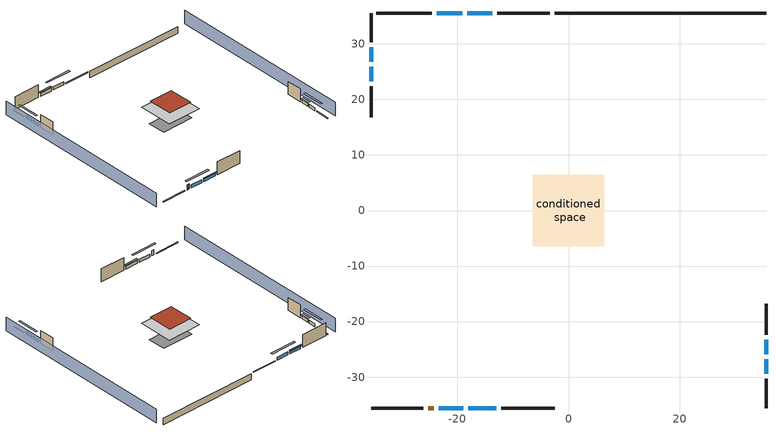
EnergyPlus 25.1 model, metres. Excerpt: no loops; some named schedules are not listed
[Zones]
conditioned space
 floor foundation (Slab1 construction): -6.11,-3.39 -6.11,3.39 6.11,3.39 6.11,-3.39 z-2.13
 floor adiabatic (AdiabaticFloorConstruction): -6.44,-6.44 -6.44,6.44 6.44,6.44 6.44,-6.44 z2.74
 wall outside (RimJoist1 construction): -3.38,35.56 -12.8,35.56 z0.3:0.61
 wall outside (RimJoist2 construction): 35.56,-35.56 35.56,-30.31 z0.3:0.61
 wall outside (RimJoist3 construction): -35.56,-35.56 -26.14,-35.56 z0.3:0.61
 wall outside (RimJoist4 construction): -35.56,35.56 -35.56,30.31 z0.3:0.61
 wall outside (Wall1 construction): -24.61,35.56 -34.63,35.56 z0.3:5.18
 wall outside (Wall2 construction): 35.56,-22.38 35.56,-16.81 z0.3:5.18
 wall outside (Wall3 construction): -12.12,-35.56 -2.48,-35.56 z0.3:5.18
 wall outside (Wall4 construction): -35.56,22.38 -35.56,16.81 z0.3:5.18
 wall outside (AdiabaticWallConstruction 1): -25.21,-35.56 -24.29,-35.56 z0.3:2.34
 wall outside (AdiabaticWallConstruction): -13.73,35.56 -18.24,35.56 / -19.17,35.56 -23.68,35.56 z0.3:1.49; 35.56,-29.38 35.56,-26.81 / 35.56,-25.88 35.56,-23.3 / -23.37,-35.56 -18.95,-35.56 / -35.56,29.38 -35.56,26.81 / -35.56,25.88 -35.56,23.3 z0.3:1.46; -18.02,-35.56 -13.05,-35.56 z0.3:1.43
 wall foundation (FoundationWall1 construction): 35.56,35.56 -2.45,35.56 z-2.13:0.3
 window (WindowConstruction): -13.73,35.56 -18.24,35.56 z0.3:1.49
 window (WindowConstruction 1): -19.17,35.56 -23.68,35.56 z0.3:1.49
 window (WindowConstruction 2): 35.56,-29.38 35.56,-26.81 z0.3:1.46
 window (WindowConstruction 3): 35.56,-25.88 35.56,-23.31 z0.3:1.46
 window (WindowConstruction 4): -23.37,-35.56 -18.95,-35.56 z0.3:1.46
 window (WindowConstruction 5): -18.02,-35.56 -13.05,-35.56 z0.3:1.43
 window (WindowConstruction 6): -35.56,29.38 -35.56,26.81 z0.3:1.46
 window (WindowConstruction 7): -35.56,25.88 -35.56,23.31 z0.3:1.46
 door (Door): -25.21,-35.56 -24.29,-35.56 z0.3:2.34
 ceiling adiabatic (AdiabaticFloorConstruction): 6.44,-6.44 6.44,6.44 -6.44,6.44 -6.44,-6.44 z2.74
 roof outside (Roof1 construction): -4.55,4.55 -4.55,-4.55 4.55,-4.55 4.55,4.55 z5.18
shading: 38.6,-35.56 38.6,35.56 / -38.6,35.56 -38.6,-35.56 z0:5.18; -20.98,35.56 -10.99,35.56 -10.99,36.17 -20.98,36.17 z4.24; -23.98,35.56 -18.86,35.56 -18.86,36.17 -23.98,36.17 z1.8; 35.56,-24.07 35.56,-32.13 36.17,-32.13 36.17,-24.07 z4.21; 35.56,-23 35.56,-26.19 36.17,-26.19 36.17,-23 z1.77; -16.2,-35.56 -26.11,-35.56 -26.11,-36.17 -16.2,-36.17 z4.21; -12.74,-35.56 -18.32,-35.56 -18.32,-36.17 -12.74,-36.17 z1.74; -35.56,24.07 -35.56,32.13 -36.17,32.13 -36.17,24.07 z4.21; -35.56,23 -35.56,26.19 -36.17,26.19 -36.17,23 z1.77
[Building]
Building 1: Terrain=Suburbs
[Site:GroundTemperature:Shallow]
3.20903, 0.925273, 0.742381, 1.82614, 6.17684, 10.5073, 14.2615, 16.6398, 16.8418, 14.9075, 11.249, 7.0514
[Site:Location]
Montreal-McTavish_QC: Elevation=73; Keep site location information=Yes; Latitude=45.5; Longitude=-73.58; Time zone=-5
[Site:WaterMainsTemperature]
Calculation method=Schedule; Temperature schedule=mains temperature schedule
[Construction]
AdiabaticFloorConstruction: floor stud and cavity, floor rigid ins, osb sheathing 0.75 in., floor covering 1
AdiabaticWallConstruction: wood siding, wall rigid ins 1, wall stud and cavity 1, gypsum board 1
AdiabaticWallConstruction 1: wood siding 1, wall rigid ins 1, wall stud and cavity 1, gypsum board 1
Door: door material
FoundationWall1 construction: concrete 8.0 in., gypsum board 2
PartitionWallConstruction: gypsum board 1, wall stud and cavity 2, gypsum board 1
RimJoist1 construction; RimJoist2 construction; RimJoist3 construction; RimJoist4 construction: rim joist stud and cavity
Roof1 construction: asphalt or fiberglass shingles, roof stud and cavity, gypsum board
Slab1 construction: concrete 4.0 in., floor covering
Wall1 construction; Wall2 construction; Wall3 construction; Wall4 construction: wall rigid ins, osb sheathing 0.5 in., wall stud and cavity, gypsum board 1
WindowConstruction; WindowConstruction 1; WindowConstruction 2; WindowConstruction 3; WindowConstruction 4; WindowConstruction 5; WindowConstruction 6; WindowConstruction 7: WindowMaterial
furniture construction conditioned space 1: furniture material conditioned space 1
[Material] Roughness=Rough; Thermal absorptance=0.9
Name | Conductivity | Density | Solar absorptance | Specific heat | Thickness | Visible absorptance
asphalt or fiberglass shingles | 0.162714 | 1121.4 | 0.85 | 1465.45 | 0.00635 | 0.85
concrete 4.0 in. | 1.803125 | 2242.8 | 0.7 | 837.4 | 0.1016 | 0.7
concrete 8.0 in. | 1.803125 | 2242.8 | 0.7 | 837.4 | 0.2032 | 0.7
door material | 0.0612267 | 512.64 | 0.7 | 1214.23 | 0.04445 | 0.7
floor covering | 0.0450781 | 54.468 | 0.9 | 1339.84 | 0.0127 | 0.9
floor covering 1 | 0.0433444 | 54.468 | 0.6 | 1339.84 | 0.0127 | 0.6
floor rigid ins; wall rigid ins 1 | 0.029427 | 32.04 | 0.7 | 1214.23 | 0.512978 | 0.7
floor stud and cavity | 1.75129 | 37.0049 | 0.7 | 1207.88 | 0.1397 | 0.7
furniture material conditioned space 1 | 0.115458 | 640.8 | 0.6 | 1214.23 | 0.1524 | 0.6
gypsum board | 0.160291 | 801 | 0.6 | 837.4 | 0.00254 | 0.6
gypsum board 1 | 0.160291 | 801 | 0.6 | 837.4 | 0.0127 | 0.6
gypsum board 2 | 0.160291 | 801 | 0.7 | 837.4 | 0.0127 | 0.7
osb sheathing 0.5 in. | 0.115458 | 512.64 | 0.7 | 1214.23 | 0.0127 | 0.7
osb sheathing 0.75 in. | 0.115458 | 512.64 | 0.7 | 1214.23 | 0.01905 | 0.7
rim joist stud and cavity | 0.177757 | 50.32683 | 0.7 | 1063.81 | 0.0508 | 0.7
roof stud and cavity | 0.491901 | 50.32683 | 0.7 | 1063.81 | 0.0889 | 0.7
wall rigid ins | 0.029427 | 32.04 | 0.7 | 1214.23 | 0.051816 | 0.7
wall stud and cavity | 0.404093 | 139.0536 | 0.7 | 1170.24 | 0.1397 | 0.7
wall stud and cavity 1 | 0.380278 | 52.3479 | 0.7 | 1209.89 | 0.0889 | 0.7
wall stud and cavity 2 | 0.391764 | 83.0341 | 0.7 | 1211.67 | 0.0889 | 0.7
wood siding; wood siding 1 | 0.102417 | 544.68 | 0.7 | 1172.36 | 0.0254 | 0.7
[WindowMaterial:SimpleGlazingSystem]
WindowMaterial: Solar heat gain coefficient=0.3; U factor=2.10086
[ElectricEquipment] Design level calculation method=EquipmentLevel; Zone or zonelist or space or spacelist=conditioned space 1
Name | Design level | End use subcategory | Fraction latent | Fraction lost | Fraction radiant | Schedule
ceiling fan | 89.0551 | ceiling fan | 0 | 0 | 0.558 | ceiling_fan
clothes dryer | 6418.38 | clothes dryer | 0.015 | 0.85 | 0.081 | clothes_dryer
clothes washer | 266.314 | clothes washer | 0.03 | 0.7 | 0.162 | clothes_washer
cooking range | 1250.67 | cooking range | 0.08 | 0.2 | 0.432 | cooking_range
dishwasher | 248.691 | dishwasher | 0.3 | 0.4 | 0.18 | dishwasher
freezer | 47.9573 | freezer | 0 | 0 | 0.6 | freezer schedule
fridge | 54.7945 | fridge | 0 | 0 | 0.6 | fridge schedule
mech vent bath fan 0 | 30 | mech vent | 0 | 1 | 0 | mech vent bath fan 0 schedule
mech vent house fan | 0 | mech vent | 0 | 1 | 0 | mech vent house fan schedule
mech vent house fan cfis | 0 | mech vent | 0 | 0 | 0 | mech vent house fan cfis schedule
mech vent range fan 0 | 30 | mech vent | 0 | 1 | 0 | mech vent range fan 0 schedule
misc plug loads | 539.414 | misc plug loads | 0.045 | 0.1 | 0.513 | plug_loads_other
misc tv | 721.307 | misc tv | 0 | 0 | 0.6 | plug_loads_tv
whole house fan | 0 | whole house fan | 0 | 1 | 0 | Always On Discrete
[Exterior:Lights]
exterior lighting: Design level=48.4461; End use subcategory=exterior lighting; Schedule=exterior lighting schedule
[Foundation:Kiva]
Foundation Kiva 1: Initial indoor air temperature=20; Wall depth below slab=0.2032; Wall height above grade=0.3048
[Foundation:Kiva:Settings]
Foundation:Kiva:Settings 1: Deep ground boundary condition=ZeroFlux; Deep ground depth=40; Far field width=40; Ground solar absorptivity=0.9; Ground surface roughness=0.03; Ground thermal absorptivity=0.9; Maximum cell growth coefficient=3; Minimum cell dimension=0.2; Simulation timestep=Timestep; Soil conductivity=1.731; Soil density=1842.3; Soil specific heat=418.7
[InternalMass] Zone or zonelist=conditioned space; Space or spacelist=conditioned space 1
Name | Construction | Surface area
furniture mass conditioned space 1 | furniture construction conditioned space 1 | 99.5177
partition wall mass | PartitionWallConstruction | 248.794
[Lights]
interior lighting: Design level calculation method=LightingLevel; End use subcategory=interior lighting; Fraction radiant=0.6; Fraction replaceable=1; Fraction visible=0.2; Lighting level=1334.35; Return air fraction=0; Schedule=lighting_interior; Zone or zonelist or space or spacelist=conditioned space 1
[OtherEquipment] Design level calculation method=EquipmentLevel; Zone or zonelist or space or spacelist=conditioned space 1
Name | Design level | End use subcategory | Fraction latent | Fraction lost | Fraction radiant | Fuel type | Schedule
clothes dryer 1 | 0 | clothes dryer | 0.015 | 0.85 | 0.081 | Electricity | clothes_dryer
cooking range 1 | 0 | cooking range | 0.08 | 0.2 | 0.432 | Electricity | cooking_range
general water use latent | 99.529 | general water use latent | 1 | 0 | 0 | None | general water use schedule
general water use sensible | -98.09 | general water use sensible | 0 | 0 | 0.6 | None | general water use schedule
mech vent house fan latent load | 0 | mech vent house fan | 1 | 0 | 0 | None | Always On Discrete
mech vent house fan sensible load | 0 | mech vent house fan | 0 | 0 | 0 | None | Always On Discrete
water heater energy adjustment1 | 0.01 | water heater energy adjustment1 | 0 | 1 | 0 | Electricity | Always On Discrete
[People]
occupants: Activity level schedule=occupants activity schedule; Carbon dioxide generation rate=0; Enable ashrae 55 comfort warnings=No; Fraction radiant=0.314171; Mean radiant temperature calculation type=EnclosureAveraged; Number of people=5; Number of people calculation method=People; Number of people schedule=occupants; Sensible heat fraction=0.56303; Zone or zonelist or space or spacelist=conditioned space 1
[Space]
conditioned space 1: Zone=conditioned space; Volume=606.66
[SurfaceProperty:ExposedFoundationPerimeter]
SurfaceProperty:ExposedFoundationPerimeter 1: Exposed perimeter calculation method=TotalExposedPerimeter; Surface=Slab1; Total exposed perimeter=38.00856
[SurfaceProperty:IncidentSolarMultiplier] Incident solar multiplier=1; Incident solar multiplier schedule=trans schedule winter=0.857 summer=0.857
Name | Surface
SurfaceProperty:IncidentSolarMultiplier 1 | Window1
SurfaceProperty:IncidentSolarMultiplier 2 | Window2
SurfaceProperty:IncidentSolarMultiplier 3 | Window3
SurfaceProperty:IncidentSolarMultiplier 4 | Window4
SurfaceProperty:IncidentSolarMultiplier 5 | Window5
SurfaceProperty:IncidentSolarMultiplier 6 | Window6
SurfaceProperty:IncidentSolarMultiplier 7 | Window7
SurfaceProperty:IncidentSolarMultiplier 8 | Window8
[Zone]
conditioned space: Multiplier=1; Part of total floor area=Yes; Volume=606.66
[ZoneInfiltration:DesignFlowRate] Design flow rate=0; Design flow rate calculation method=Flow/Zone; Schedule=Always On Discrete; Zone or zonelist or space or spacelist=conditioned space 1
infil flow; natural vent flow; whole house fan flow
[Schedule:Compact]
mains temperature schedule: Through: 01/01, For: AllDays, Until: 24:00, 7.35389, Through: 01/02, For: AllDays, Until: 24:00, 7.27611, Through: 01/03, For: AllDays, Until: 24:00, 7.19944, Through: 01/04, For: AllDays, Until: 24:00, 7.12389, Through: 01/05, For: AllDays, Until: 24:00, 7.05, Through: 01/06, For: AllDays, Until: 24:00, 6.97722, Through: 01/07, For: AllDays, Until: 24:00, 6.90667, Through: 01/08, For: AllDays, Until: 24:00, 6.83667, Through: 01/09, For: AllDays, Until: 24:00, 6.76889, Through: 01/10, For: AllDays, Until: 24:00, 6.70222, Through: 01/11, For: AllDays, Until: 24:00, 6.63778, Through: 01/12, For: AllDays, Until: 24:00, 6.57444, Through: 01/13, For: AllDays, Until: 24:00, 6.51278, Through: 01/14, For: AllDays, Until: 24:00, 6.45222, Through: 01/15, For: AllDays, Until: 24:00, 6.39389, Through: 01/16, For: AllDays, Until: 24:00, 6.33722, Through: 01/17, For: AllDays, Until: 24:00, 6.28222, Through: 01/18, For: AllDays, Until: 24:00, 6.22833, Through: 01/19, For: AllDays, Until: 24:00, 6.17667, Through: 01/20, For: AllDays, Until: 24:00, 6.12667, Through: 01/21, For: AllDays, Until: 24:00, 6.07833, Through: 01/22, For: AllDays, Until: 24:00, 6.03167, Through: 01/23, For: AllDays, Until: 24:00, 5.98667, Through: 01/24, For: AllDays, Until: 24:00, 5.94389, Through: 01/25, For: AllDays, Until: 24:00, 5.90278, Through: 01/26, For: AllDays, Until: 24:00, 5.86333, Through: 01/27, For: AllDays, Until: 24:00, 5.82556, Through: 01/28, For: AllDays, Until: 24:00, 5.78944, Through: 01/29, For: AllDays, Until: 24:00, 5.75556, Through: 01/30, For: AllDays, Until: 24:00, 5.72333, Through: 01/31, For: AllDays, Until: 24:00, 5.69278, Through: 02/01, For: AllDays, Until: 24:00, 5.66444, Through: 02/02, For: AllDays, Until: 24:00, 5.63778, Through: 02/03, For: AllDays, Until: 24:00, 5.61333, Through: 02/04, For: AllDays, Until: 24:00, 5.59, Through: 02/05, For: AllDays, Until: 24:00, 5.56944, Through: 02/06, For: AllDays, Until: 24:00, 5.55, Through: 02/07, For: AllDays, Until: 24:00, 5.53278, Through: 02/08, For: AllDays, Until: 24:00, 5.51778, Through: 02/09, For: AllDays, Until: 24:00, 5.50444, Through: 02/10, For: AllDays, Until: 24:00, 5.49278, Through: 02/11, For: AllDays, Until: 24:00, 5.48333, Through: 02/12, For: AllDays, Until: 24:00, 5.47556, Through: 02/13, For: AllDays, Until: 24:00, 5.47, Through: 02/14, For: AllDays, Until: 24:00, 5.46611, Through: 02/15, For: AllDays, Until: 24:00, 5.46444, Through: 02/16, For: AllDays, Until: 24:00, 5.46444, Through: 02/17, For: AllDays, Until: 24:00, 5.46667, Through: 02/18, For: AllDays, Until: 24:00, 5.47056, Through: 02/19, For: AllDays, Until: 24:00, 5.47611, Through: 02/20, For: AllDays, Until: 24:00, 5.48389, Through: 02/21, For: AllDays, Until: 24:00, 5.49389, Through: 02/22, For: AllDays, Until: 24:00, 5.505, Through: 02/23, For: AllDays, Until: 24:00, 5.51889, Through: 02/24, For: AllDays, Until: 24:00, 5.53389, Through: 02/25, For: AllDays, Until: 24:00, 5.55167, Through: 02/26, For: AllDays, Until: 24:00, 5.57056, Through: 02/27, For: AllDays, Until: 24:00, 5.59167, Through: 02/28, For: AllDays, Until: 24:00, 5.615, Through: 03/01, For: AllDays, Until: 24:00, 5.63944, Through: 03/02, For: AllDays, Until: 24:00, 5.66667, Through: 03/03, For: AllDays, Until: 24:00, 5.695, Through: 03/04, For: AllDays, Until: 24:00, 5.72556, Through: 03/05, For: AllDays, Until: 24:00, 5.75778, Through: 03/06, For: AllDays, Until: 24:00, 5.79222, Through: 03/07, For: AllDays, Until: 24:00, 5.82778, Through: 03/08, For: AllDays, Until: 24:00, 5.86556, Through: 03/09, For: AllDays, Until: 24:00, 5.90556, Through: 03/10, For: AllDays, Until: 24:00, 5.94667, Through: 03/11, For: AllDays, Until: 24:00, 5.99, Through: 03/12, For: AllDays, Until: 24:00, 6.035, Through: 03/13, For: AllDays, Until: 24:00, 6.08167, Through: 03/14, For: AllDays, Until: 24:00, 6.13, Through: 03/15, For: AllDays, Until: 24:00, 6.18056, Through: 03/16, For: AllDays, Until: 24:00, 6.23222, Through: 03/17, For: AllDays, Until: 24:00, 6.28556, Through: 03/18, For: AllDays, Until: 24:00, 6.34111, Through: 03/19, For: AllDays, Until: 24:00, 6.39778, Through: 03/20, For: AllDays, Until: 24:00, 6.45667, Through: 03/21, For: AllDays, Until: 24:00, 6.51667, Through: 03/22, For: AllDays, Until: 24:00, 6.57889, Through: 03/23, For: AllDays, Until: 24:00, 6.64222, Through: 03/24, For: AllDays, Until: 24:00, 6.70722, Through: 03/25, For: AllDays, Until: 24:00, 6.77389, Through: 03/26, For: AllDays, Until: 24:00, 6.84167, Through: 03/27, For: AllDays, Until: 24:00, 6.91111, Through: 03/28, For: AllDays, Until: 24:00, 6.98222, Through: 03/29, For: AllDays, Until: 24:00, 7.055, Through: 03/30, For: AllDays, Until: 24:00, 7.12889, Through: 03/31, For: AllDays, Until: 24:00, 7.20444, Through: 04/01, For: AllDays, Until: 24:00, 7.28167, Through: 04/02, For: AllDays, Until: 24:00, 7.35944, Through: 04/03, For: AllDays, Until: 24:00, 7.43944, Through: 04/04, For: AllDays, Until: 24:00, 7.52056, Through: 04/05, For: AllDays, Until: 24:00, 7.60278, Through: 04/06, For: AllDays, Until: 24:00, 7.68611, Through: 04/07, For: AllDays, Until: 24:00, 7.77111, Through: 04/08, For: AllDays, Until: 24:00, 7.85722, Through: 04/09, For: AllDays, Until: 24:00, 7.94444, Through: 04/10, For: AllDays, Until: 24:00, 8.03278, Through: 04/11, For: AllDays, Until: 24:00, 8.12278, Through: 04/12, For: AllDays, Until: 24:00, 8.21333, Through: 04/13, For: AllDays, Until: 24:00, 8.305, Through: 04/14, For: AllDays, Until: 24:00, 8.39833, Through: 04/15, For: AllDays, Until: 24:00, 8.49222, Through: 04/16, For: AllDays, Until: 24:00, 8.58722, Through: 04/17, For: AllDays, Until: 24:00, 8.68333, Through: 04/18, For: AllDays, Until: 24:00, 8.78056, Through: 04/19, For: AllDays, Until: 24:00, 8.87833, Through: 04/20, For: AllDays, Until: 24:00, 8.97722, Through: 04/21, For: AllDays, Until: 24:00, 9.07722, Through: 04/22, For: AllDays, Until: 24:00, 9.17778, Through: 04/23, For: AllDays, Until: 24:00, 9.27944, Through: 04/24, For: AllDays, Until: 24:00, 9.38167, Through: 04/25, For: AllDays, Until: 24:00, 9.48444, Through: 04/26, For: AllDays, Until: 24:00, 9.58833, Through: 04/27, For: AllDays, Until: 24:00, 9.69278, Through: 04/28, For: AllDays, Until: 24:00, 9.79778, Through: 04/29, For: AllDays, Until: 24:00, 9.90389, Through: 04/30, For: AllDays, Until: 24:00, 10.01, Through: 05/01, For: AllDays, Until: 24:00, 10.1172, Through: 05/02, For: AllDays, Until: 24:00, 10.2244, Through: 05/03, For: AllDays, Until: 24:00, 10.3328, Through: 05/04, For: AllDays, Until: 24:00, 10.4411, Through: 05/05, For: AllDays, Until: 24:00, 10.55, Through: 05/06, For: AllDays, Until: 24:00, 10.6594, Through: 05/07, For: AllDays, Until: 24:00, 10.7689, Through: 05/08, For: AllDays, Until: 24:00, 10.8794, Through: 05/09, For: AllDays, Until: 24:00, 10.9894, Through: 05/10, For: AllDays, Until: 24:00, 11.1006, Through: 05/11, For: AllDays, Until: 24:00, 11.2117, Through: 05/12, For: AllDays, Until: 24:00, 11.3228, Through: 05/13, For: AllDays, Until: 24:00, 11.4339, Through: 05/14, For: AllDays, Until: 24:00, 11.5456, Through: 05/15, For: AllDays, Until: 24:00, 11.6572, Through: 05/16, For: AllDays, Until: 24:00, 11.7689, Through: 05/17, For: AllDays, Until: 24:00, 11.8811, Through: 05/18, For: AllDays, Until: 24:00, 11.9928, Through: 05/19, For: AllDays, Until: 24:00, 12.1044, Through: 05/20, For: AllDays, Until: 24:00, 12.2161, Through: 05/21, For: AllDays, Until: 24:00, 12.3283, Through: 05/22, For: AllDays, Until: 24:00, 12.4394, Through: 05/23, For: AllDays, Until: 24:00, 12.5511, Through: 05/24, For: AllDays, Until: 24:00, 12.6622, Through: 05/25, For: AllDays, Until: 24:00, 12.7733, Through: 05/26, For: AllDays, Until: 24:00, 12.8844, Through: 05/27, For: AllDays, Until: 24:00, 12.995, Through: 05/28, For: AllDays, Until: 24:00, 13.1056, Through: 05/29, For: AllDays, Until: 24:00, 13.215, Through: 05/30, For: AllDays, Until: 24:00, 13.325, Through: 05/31, For: AllDays, Until: 24:00, 13.4339, Through: 06/01, For: AllDays, Until: 24:00, 13.5428, Through: 06/02, For: AllDays, Until: 24:00, 13.6511, Through: 06/03, For: AllDays, Until: 24:00, 13.7589, Through: 06/04, For: AllDays, Until: 24:00, 13.8661, Through: 06/05, For: AllDays, Until: 24:00, 13.9728, Through: 06/06, For: AllDays, Until: 24:00, 14.0789, Through: 06/07, For: AllDays, Until: 24:00, 14.1844, Through: 06/08, For: AllDays, Until: 24:00, 14.2889, Through: 06/09, For: AllDays, Until: 24:00, 14.3933, Through: 06/10, For: AllDays, Until: 24:00, 14.4967, Through: 06/11, For: AllDays, Until: 24:00, 14.5989, Through: 06/12, For: AllDays, Until: 24:00, 14.7011, Through: 06/13, For: AllDays, Until: 24:00, 14.8022, Through: 06/14, For: AllDays, Until: 24:00, 14.9022, Through: 06/15, For: AllDays, Until: 24:00, 15.0017, Through: 06/16, For: AllDays, Until: 24:00, 15.1, Through: 06/17, For: AllDays, Until: 24:00, 15.1972, Through: 06/18, For: AllDays, Until: 24:00, 15.2939, Through: 06/19, For: AllDays, Until: 24:00, 15.3894, Through: 06/20, For: AllDays, Until: 24:00, 15.4839, Through: 06/21, For: AllDays, Until: 24:00, 15.5778, Through: 06/22, For: AllDays, Until: 24:00, 15.67, Through: 06/23, For: AllDays, Until: 24:00, 15.7617, Through: 06/24, For: AllDays, Until: 24:00, 15.8517, Through: 06/25, For: AllDays, Until: 24:00, 15.9406, Through: 06/26, For: AllDays, Until: 24:00, 16.0283, Through: 06/27, For: AllDays, Until: 24:00, 16.115, Through: 06/28, For: AllDays, Until: 24:00, 16.2006, Through: 06/29, For: AllDays, Until: 24:00, 16.285, Through: 06/30, For: AllDays, Until: 24:00, 16.3678, Through: 07/01, For: AllDays, Until: 24:00, 16.4494, Through: 07/02, For: AllDays, Until: 24:00, 16.5294, Through: 07/03, For: AllDays, Until: 24:00, 16.6089, Through: 07/04, For: AllDays, Until: 24:00, 16.6861, Through: 07/05, For: AllDays, Until: 24:00, 16.7622, Through: 07/06, For: AllDays, Until: 24:00, 16.8372, Through: 07/07, For: AllDays, Until: 24:00, 16.9106, Through: 07/08, For: AllDays, Until: 24:00, 16.9822, Through: 07/09, For: AllDays, Until: 24:00, 17.0528, Through: 07/10, For: AllDays, Until: 24:00, 17.1211, Through: 07/11, For: AllDays, Until: 24:00, 17.1889, Through: 07/12, For: AllDays, Until: 24:00, 17.2544, Through: 07/13, For: AllDays, Until: 24:00, 17.3189, Through: 07/14, For: AllDays, Until: 24:00, 17.3811, Through: 07/15, For: AllDays, Until: 24:00, 17.4422, Through: 07/16, For: AllDays, Until: 24:00, 17.5017, Through: 07/17, For: AllDays, Until: 24:00, 17.5594, Through: 07/18, For: AllDays, Until: 24:00, 17.6156, Through: 07/19, For: AllDays, Until: 24:00, 17.67, Through: 07/20, For: AllDays, Until: 24:00, 17.7228, Through: 07/21, For: AllDays, Until: 24:00, 17.7733, Through: 07/22, For: AllDays, Until: 24:00, 17.8228, Through: 07/23, For: AllDays, Until: 24:00, 17.8706, Through: 07/24, For: AllDays, Until: 24:00, 17.9161, Through: 07/25, For: AllDays, Until: 24:00, 17.9606, Through: 07/26, For: AllDays, Until: 24:00, 18.0028, Through: 07/27, For: AllDays, Until: 24:00, 18.0433, Through: 07/28, For: AllDays, Until: 24:00, 18.0817, Through: 07/29, For: AllDays, Until: 24:00, 18.1189, Through: 07/30, For: AllDays, Until: 24:00, 18.1539, Through: 07/31, For: AllDays, Until: 24:00, 18.1867, Through: 08/01, For: AllDays, Until: 24:00, 18.2183, Through: 08/02, For: AllDays, Until: 24:00, 18.2478, Through: 08/03, For: AllDays, Until: 24:00, 18.2756, Through: 08/04, For: AllDays, Until: 24:00, 18.3011, Through: 08/05, For: AllDays, Until: 24:00, 18.325, Through: 08/06, For: AllDays, Until: 24:00, 18.3472, Through: 08/07, For: AllDays, Until: 24:00, 18.3672, Through: 08/08, For: AllDays, Until: 24:00, 18.3856, Through: 08/09, For: AllDays, Until: 24:00, 18.4017, Through: 08/10, For: AllDays, Until: 24:00, 18.4161, Through: 08/11, For: AllDays, Until: 24:00, 18.4289, Through: 08/12, For: AllDays, Until: 24:00, 18.4394, Through: 08/13, For: AllDays, Until: 24:00, 18.4483, Through: 08/14, For: AllDays, Until: 24:00, 18.455, Through: 08/15, For: AllDays, Until: 24:00, 18.46, Through: 08/16, For: AllDays, Until: 24:00, 18.4628, Through: 08/17, For: AllDays, Until: 24:00, 18.4639, Through: 08/18, For: AllDays, Until: 24:00, 18.4628, Through: 08/19, For: AllDays, Until: 24:00, 18.46, Through: 08/20, For: AllDays, Until: 24:00, 18.455, Through: 08/21, For: AllDays, Until: 24:00, 18.4483, Through: 08/22, For: AllDays, Until: 24:00, 18.44, Through: 08/23, For: AllDays, Until: 24:00, 18.4294, Through: 08/24, For: AllDays, Until: 24:00, 18.4167, Through: 08/25, For: AllDays, Until: 24:00, 18.4028, Through: 08/26, For: AllDays, Until: 24:00, 18.3861, Through: 08/27, For: AllDays, Until: 24:00, 18.3683, Through: 08/28, For: AllDays, Until: 24:00, 18.3483, Through: 08/29, For: AllDays, Until: 24:00, 18.3261, Through: 08/30, For: AllDays, Until: 24:00, 18.3022, Through: 08/31, For: AllDays, Until: 24:00, 18.2767, Through: 09/01, For: AllDays, Until: 24:00, 18.2489, Through: 09/02, For: AllDays, Until: 24:00, 18.2194, Through: 09/03, For: AllDays, Until: 24:00, 18.1883, Through: 09/04, For: AllDays, Until: 24:00, 18.155, Through: 09/05, For: AllDays, Until: 24:00, 18.12, Through: 09/06, For: AllDays, Until: 24:00, 18.0833, Through: 09/07, For: AllDays, Until: 24:00, 18.0444, Through: 09/08, For: AllDays, Until: 24:00, 18.0044, Through: 09/09, For: AllDays, Until: 24:00, 17.9622, Through: 09/10, For: AllDays, Until: 24:00, 17.9183, Through: 09/11, For: AllDays, Until: 24:00, 17.8722, Through: 09/12, For: AllDays, Until: 24:00, 17.825, Through: 09/13, For: AllDays, Until: 24:00, 17.7756, Through: 09/14, For: AllDays, Until: 24:00, 17.725, Through: 09/15, For: AllDays, Until: 24:00, 17.6722, Through: 09/16, For: AllDays, Until: 24:00, 17.6178, Through: 09/17, For: AllDays, Until: 24:00, 17.5617, Through: 09/18, For: AllDays, Until: 24:00, 17.5039, Through: 09/19, For: AllDays, Until: 24:00, 17.445, Through: 09/20, For: AllDays, Until: 24:00, 17.3839, Through: 09/21, For: AllDays, Until: 24:00, 17.3211, Through: 09/22, For: AllDays, Until: 24:00, 17.2572, Through: 09/23, For: AllDays, Until: 24:00, 17.1917, Through: 09/24, For: AllDays, Until: 24:00, 17.1244, Through: 09/25, For: AllDays, Until: 24:00, 17.0556, Through: 09/26, For: AllDays, Until: 24:00, 16.985, Through: 09/27, For: AllDays, Until: 24:00, 16.9133, Through: 09/28, For: AllDays, Until: 24:00, 16.84, Through: 09/29, For: AllDays, Until: 24:00, 16.7656, Through: 09/30, For: AllDays, Until: 24:00, 16.6894, Through: 10/01, For: AllDays, Until: 24:00, 16.6117, Through: 10/02, For: AllDays, Until: 24:00, 16.5328, Through: 10/03, For: AllDays, Until: 24:00, 16.4528, Through: 10/04, For: AllDays, Until: 24:00, 16.3711, Through: 10/05, For: AllDays, Until: 24:00, 16.2883, Through: 10/06, For: AllDays, Until: 24:00, 16.2044, Through: 10/07, For: AllDays, Until: 24:00, 16.1189, Through: 10/08, For: AllDays, Until: 24:00, 16.0322, Through: 10/09, For: AllDays, Until: 24:00, 15.9444, Through: 10/10, For: AllDays, Until: 24:00, 15.8556, Through: 10/11, For: AllDays, Until: 24:00, 15.765, Through: 10/12, For: AllDays, Until: 24:00, 15.6739, Through: 10/13, For: AllDays, Until: 24:00, 15.5817, Through: 10/14, For: AllDays, Until: 24:00, 15.4878, Through: 10/15, For: AllDays, Until: 24:00, 15.3933, Through: 10/16, For: AllDays, Until: 24:00, 15.2978, Through: 10/17, For: AllDays, Until: 24:00, 15.2017, Through: 10/18, For: AllDays, Until: 24:00, 15.1039, Through: 10/19, For: AllDays, Until: 24:00, 15.0056, Through: 10/20, For: AllDays, Until: 24:00, 14.9061, Through: 10/21, For: AllDays, Until: 24:00, 14.8061, Through: 10/22, For: AllDays, Until: 24:00, 14.705, Through: 10/23, For: AllDays, Until: 24:00, 14.6033, Through: 10/24, For: AllDays, Until: 24:00, 14.5006, Through: 10/25, For: AllDays, Until: 24:00, 14.3972, Through: 10/26, For: AllDays, Until: 24:00, 14.2933, Through: 10/27, For: AllDays, Until: 24:00, 14.1883, Through: 10/28, For: AllDays, Until: 24:00, 14.0833, Through: 10/29, For: AllDays, Until: 24:00, 13.9772, Through: 10/30, For: AllDays, Until: 24:00, 13.8706, Through: 10/31, For: AllDays, Until: 24:00, 13.7633, Through: 11/01, For: AllDays, Until: 24:00, 13.6556, Through: 11/02, For: AllDays, Until: 24:00, 13.5472, Through: 11/03, For: AllDays, Until: 24:00, 13.4383, Through: 11/04, For: AllDays, Until: 24:00, 13.3294, Through: 11/05, For: AllDays, Until: 24:00, 13.22, Through: 11/06, For: AllDays, Until: 24:00, 13.11, Through: 11/07, For: AllDays, Until: 24:00, 12.9994, Through: 11/08, For: AllDays, Until: 24:00, 12.8889, Through: 11/09, For: AllDays, Until: 24:00, 12.7783, Through: 11/10, For: AllDays, Until: 24:00, 12.6672, Through: 11/11, For: AllDays, Until: 24:00, 12.5556, Through: 11/12, For: AllDays, Until: 24:00, 12.4444, Through: 11/13, For: AllDays, Until: 24:00, 12.3328, Through: 11/14, For: AllDays, Until: 24:00, 12.2211, Through: 11/15, For: AllDays, Until: 24:00, 12.1094, Through: 11/16, For: AllDays, Until: 24:00, 11.9972, Through: 11/17, For: AllDays, Until: 24:00, 11.8856, Through: 11/18, For: AllDays, Until: 24:00, 11.7739, Through: 11/19, For: AllDays, Until: 24:00, 11.6617, Through: 11/20, For: AllDays, Until: 24:00, 11.55, Through: 11/21, For: AllDays, Until: 24:00, 11.4389, Through: 11/22, For: AllDays, Until: 24:00, 11.3272, Through: 11/23, For: AllDays, Until: 24:00, 11.2161, Through: 11/24, For: AllDays, Until: 24:00, 11.105, Through: 11/25, For: AllDays, Until: 24:00, 10.9944, Through: 11/26, For: AllDays, Until: 24:00, 10.8839, Through: 11/27, For: AllDays, Until: 24:00, 10.7739, Through: 11/28, For: AllDays, Until: 24:00, 10.6639, Through: 11/29, For: AllDays, Until: 24:00, 10.5544, Through: 11/30, For: AllDays, Until: 24:00, 10.4456, Through: 12/01, For: AllDays, Until: 24:00, 10.3372, Through: 12/02, For: AllDays, Until: 24:00, 10.2289, Through: 12/03, For: AllDays, Until: 24:00, 10.1217, Through: 12/04, For: AllDays, Until: 24:00, 10.0144, Through: 12/05, For: AllDays, Until: 24:00, 9.90778, Through: 12/06, For: AllDays, Until: 24:00, 9.80222, Through: 12/07, For: AllDays, Until: 24:00, 9.69722, Through: 12/08, For: AllDays, Until: 24:00, 9.59278, Through: 12/09, For: AllDays, Until: 24:00, 9.48889, Through: 12/10, For: AllDays, Until: 24:00, 9.38556, Through: 12/11, For: AllDays, Until: 24:00, 9.28333, Through: 12/12, For: AllDays, Until: 24:00, 9.18222, Through: 12/13, For: AllDays, Until: 24:00, 9.08111, Through: 12/14, For: AllDays, Until: 24:00, 8.98167, Through: 12/15, For: AllDays, Until: 24:00, 8.88278, Through: 12/16, For: AllDays, Until: 24:00, 8.78444, Through: 12/17, For: AllDays, Until: 24:00, 8.68722, Through: 12/18, For: AllDays, Until: 24:00, 8.59111, Through: 12/19, For: AllDays, Until: 24:00, 8.49611, Through: 12/20, For: AllDays, Until: 24:00, 8.40222, Through: 12/21, For: AllDays, Until: 24:00, 8.30889, Through: 12/22, For: AllDays, Until: 24:00, 8.21722, Through: 12/23, For: AllDays, Until: 24:00, 8.12611, Through: 12/24, For: AllDays, Until: 24:00, 8.03667, Through: 12/25, For: AllDays, Until: 24:00, 7.94778, Through: 12/26, For: AllDays, Until: 24:00, 7.86056, Through: 12/27, For: AllDays, Until: 24:00, 7.77444, Through: 12/28, For: AllDays, Until: 24:00, 7.68944, Through: 12/29, For: AllDays, Until: 24:00, 7.60611, Through: 12/30, For: AllDays, Until: 24:00, 7.52389, Through: 12/31, For: AllDays, Until: 24:00, 7.44278
[Schedule:Constant]
Name | Hourly value
Always On Discrete; mech vent house fan cfis schedule; mech vent house fan schedule | 1
fridge schedule | 0
occupants activity schedule | 117.228
trans schedule winter=0.857 summer=0.857 | 0.857
[Schedule:Day:Interval]
exterior lighting schedule day: 01:00, 0.566667, 03:00, 0.524167, 05:00, 0.495833, 06:00, 0.5525, 07:00, 0.623333, 08:00, 0.580833, 09:00, 0.439167, 10:00, 0.354167, 12:00, 0.34, 13:00, 0.354167, 14:00, 0.396667, 15:00, 0.425, 16:00, 0.495833, 17:00, 0.623333, 18:00, 0.793333, 19:00, 0.906667, 20:00, 0.963333, 21:00, 0.991667, 22:00, 0.920833, 23:00, 0.793333, 24:00, 0.665833, No
exterior lighting schedule day 1: 01:00, 0.528571, 03:00, 0.488929, 05:00, 0.4625, 06:00, 0.515357, 07:00, 0.581429, 08:00, 0.541786, 09:00, 0.409643, 10:00, 0.330357, 12:00, 0.317143, 13:00, 0.330357, 14:00, 0.37, 15:00, 0.396429, 16:00, 0.4625, 17:00, 0.581429, 18:00, 0.74, 19:00, 0.845714, 20:00, 0.898571, 21:00, 0.925, 22:00, 0.858929, 23:00, 0.74, 24:00, 0.621071, No
exterior lighting schedule day 2: 01:00, 0.485714, 03:00, 0.449286, 05:00, 0.425, 06:00, 0.473571, 07:00, 0.534286, 08:00, 0.497857, 09:00, 0.376429, 10:00, 0.303571, 12:00, 0.291429, 13:00, 0.303571, 14:00, 0.34, 15:00, 0.364286, 16:00, 0.425, 17:00, 0.534286, 18:00, 0.68, 19:00, 0.777143, 20:00, 0.825714, 21:00, 0.85, 22:00, 0.789286, 23:00, 0.68, 24:00, 0.570714, No
exterior lighting schedule day 3: 01:00, 0.442857, 03:00, 0.409643, 05:00, 0.3875, 06:00, 0.431786, 07:00, 0.487143, 08:00, 0.453929, 09:00, 0.343214, 10:00, 0.276786, 12:00, 0.265714, 13:00, 0.276786, 14:00, 0.31, 15:00, 0.332143, 16:00, 0.3875, 17:00, 0.487143, 18:00, 0.62, 19:00, 0.708571, 20:00, 0.752857, 21:00, 0.775, 22:00, 0.719643, 23:00, 0.62, 24:00, 0.520357, No
exterior lighting schedule day 4: 01:00, 0.4, 03:00, 0.37, 05:00, 0.35, 06:00, 0.39, 07:00, 0.44, 08:00, 0.41, 09:00, 0.31, 10:00, 0.25, 12:00, 0.24, 13:00, 0.25, 14:00, 0.28, 15:00, 0.3, 16:00, 0.35, 17:00, 0.44, 18:00, 0.56, 19:00, 0.64, 20:00, 0.68, 21:00, 0.7, 22:00, 0.65, 23:00, 0.56, 24:00, 0.47, No
exterior lighting schedule day 5: 01:00, 0.380952, 03:00, 0.352381, 05:00, 0.333333, 06:00, 0.371429, 07:00, 0.419048, 08:00, 0.390476, 09:00, 0.295238, 10:00, 0.238095, 12:00, 0.228571, 13:00, 0.238095, 14:00, 0.266667, 15:00, 0.285714, 16:00, 0.333333, 17:00, 0.419048, 18:00, 0.533333, 19:00, 0.609524, 20:00, 0.647619, 21:00, 0.666667, 22:00, 0.619048, 23:00, 0.533333, 24:00, 0.447619, No
exterior lighting schedule day 6: 01:00, 0.390476, 03:00, 0.36119, 05:00, 0.341667, 06:00, 0.380714, 07:00, 0.429524, 08:00, 0.400238, 09:00, 0.302619, 10:00, 0.244048, 12:00, 0.234286, 13:00, 0.244048, 14:00, 0.273333, 15:00, 0.292857, 16:00, 0.341667, 17:00, 0.429524, 18:00, 0.546667, 19:00, 0.624762, 20:00, 0.66381, 21:00, 0.683333, 22:00, 0.634524, 23:00, 0.546667, 24:00, 0.45881, No
exterior lighting schedule day 7: 01:00, 0.419048, 03:00, 0.387619, 05:00, 0.366667, 06:00, 0.408571, 07:00, 0.460952, 08:00, 0.429524, 09:00, 0.324762, 10:00, 0.261905, 12:00, 0.251429, 13:00, 0.261905, 14:00, 0.293333, 15:00, 0.314286, 16:00, 0.366667, 17:00, 0.460952, 18:00, 0.586667, 19:00, 0.670476, 20:00, 0.712381, 21:00, 0.733333, 22:00, 0.680952, 23:00, 0.586667, 24:00, 0.492381, No
exterior lighting schedule day 8: 01:00, 0.466667, 03:00, 0.431667, 05:00, 0.408333, 06:00, 0.455, 07:00, 0.513333, 08:00, 0.478333, 09:00, 0.361667, 10:00, 0.291667, 12:00, 0.28, 13:00, 0.291667, 14:00, 0.326667, 15:00, 0.35, 16:00, 0.408333, 17:00, 0.513333, 18:00, 0.653333, 19:00, 0.746667, 20:00, 0.793333, 21:00, 0.816667, 22:00, 0.758333, 23:00, 0.653333, 24:00, 0.548333, No
exterior lighting schedule day 9: 01:00, 0.509524, 03:00, 0.47131, 05:00, 0.445833, 06:00, 0.496786, 07:00, 0.560476, 08:00, 0.522262, 09:00, 0.394881, 10:00, 0.318452, 12:00, 0.305714, 13:00, 0.318452, 14:00, 0.356667, 15:00, 0.382143, 16:00, 0.445833, 17:00, 0.560476, 18:00, 0.713333, 19:00, 0.815238, 20:00, 0.86619, 21:00, 0.891667, 22:00, 0.827976, 23:00, 0.713333, 24:00, 0.59869, No
exterior lighting schedule day 10: 01:00, 0.552381, 03:00, 0.510952, 05:00, 0.483333, 06:00, 0.538571, 07:00, 0.607619, 08:00, 0.56619, 09:00, 0.428095, 10:00, 0.345238, 12:00, 0.331429, 13:00, 0.345238, 14:00, 0.386667, 15:00, 0.414286, 16:00, 0.483333, 17:00, 0.607619, 18:00, 0.773333, 19:00, 0.88381, 20:00, 0.939048, 21:00, 0.966667, 22:00, 0.897619, 23:00, 0.773333, 24:00, 0.649048, No
exterior lighting schedule default day; freezer schedule default day; mech vent bath fan 0 schedule default day; mech vent range fan 0 schedule default day: 24:00, 0, No
freezer schedule day; freezer schedule day 6: 01:00, 0.610949, 02:00, 0.595675, 03:00, 0.580401, 04:00, 0.565128, 06:00, 0.549854, 07:00, 0.580401, 08:00, 0.610949, 10:00, 0.626223, 12:00, 0.610949, 15:00, 0.641496, 16:00, 0.626223, 17:00, 0.672044, 18:00, 0.733139, 19:00, 0.763686, 20:00, 0.733139, 21:00, 0.717865, 22:00, 0.702591, 23:00, 0.672044, 24:00, 0.626223, No
freezer schedule day 1: 01:00, 0.609489, 02:00, 0.594252, 03:00, 0.579015, 04:00, 0.563777, 06:00, 0.54854, 07:00, 0.579015, 08:00, 0.609489, 10:00, 0.624726, 12:00, 0.609489, 15:00, 0.639964, 16:00, 0.624726, 17:00, 0.670438, 18:00, 0.731387, 19:00, 0.761861, 20:00, 0.731387, 21:00, 0.71615, 22:00, 0.700912, 23:00, 0.670438, 24:00, 0.624726, No
freezer schedule day 2: 01:00, 0.791241, 02:00, 0.77146, 03:00, 0.751679, 04:00, 0.731898, 06:00, 0.712117, 07:00, 0.751679, 08:00, 0.791241, 10:00, 0.811022, 12:00, 0.791241, 15:00, 0.830803, 16:00, 0.811022, 17:00, 0.870365, 18:00, 0.949489, 19:00, 0.989051, 20:00, 0.949489, 21:00, 0.929708, 22:00, 0.909927, 23:00, 0.870365, 24:00, 0.811022, No
freezer schedule day 3: 01:00, 0.8, 02:00, 0.78, 03:00, 0.76, 04:00, 0.74, 06:00, 0.72, 07:00, 0.76, 08:00, 0.8, 10:00, 0.82, 12:00, 0.8, 15:00, 0.84, 16:00, 0.82, 17:00, 0.88, 18:00, 0.96, 19:00, 1, 20:00, 0.96, 21:00, 0.94, 22:00, 0.92, 23:00, 0.88, 24:00, 0.82, No
freezer schedule day 4: 01:00, 0.679562, 02:00, 0.662573, 03:00, 0.645584, 04:00, 0.628595, 06:00, 0.611606, 07:00, 0.645584, 08:00, 0.679562, 10:00, 0.696551, 12:00, 0.679562, 15:00, 0.71354, 16:00, 0.696551, 17:00, 0.747518, 18:00, 0.815474, 19:00, 0.849453, 20:00, 0.815474, 21:00, 0.798485, 22:00, 0.781496, 23:00, 0.747518, 24:00, 0.696551, No
freezer schedule day 5: 01:00, 0.675182, 02:00, 0.658303, 03:00, 0.641423, 04:00, 0.624544, 06:00, 0.607664, 07:00, 0.641423, 08:00, 0.675182, 10:00, 0.692062, 12:00, 0.675182, 15:00, 0.708942, 16:00, 0.692062, 17:00, 0.742701, 18:00, 0.810219, 19:00, 0.843978, 20:00, 0.810219, 21:00, 0.793339, 22:00, 0.77646, 23:00, 0.742701, 24:00, 0.692062, No
mech vent bath fan 0 schedule day: 07:00, 0, 08:00, 1, 24:00, 0, No
mech vent range fan 0 schedule day: 18:00, 0, 19:00, 1, 24:00, 0, No
[Schedule:File] Adjust schedule for daylight savings=Yes; Column separator=Comma; File=in.schedules.csv; Interpolate to timestep=Yes; Minutes per item=15; Number of hours of data=8760; Rows to skip at top=1
Name | Column number
ceiling_fan | 4
clothes_dryer | 10
clothes_washer | 9
cooking_range | 11
dishwasher | 7
lighting_interior | 5
occupants | 1
plug_loads_other | 2
plug_loads_tv | 3
[Schedule:Week:Daily]
exterior lighting schedule Week Rule - Apr1-Apr28: exterior lighting schedule day 3, exterior lighting schedule day 3, exterior lighting schedule day 3, exterior lighting schedule day 3, exterior lighting schedule day 3, exterior lighting schedule day 3, exterior lighting schedule day 3, exterior lighting schedule default day, exterior lighting schedule default day, exterior lighting schedule default day, exterior lighting schedule default day, exterior lighting schedule default day
exterior lighting schedule Week Rule - Apr29-May5: exterior lighting schedule day 3, exterior lighting schedule day 3, exterior lighting schedule day 4, exterior lighting schedule day 4, exterior lighting schedule day 4, exterior lighting schedule day 4, exterior lighting schedule day 4, exterior lighting schedule default day, exterior lighting schedule default day, exterior lighting schedule default day, exterior lighting schedule default day, exterior lighting schedule default day
exterior lighting schedule Week Rule - Aug5-Aug25: exterior lighting schedule day 7, exterior lighting schedule day 7, exterior lighting schedule day 7, exterior lighting schedule day 7, exterior lighting schedule day 7, exterior lighting schedule day 7, exterior lighting schedule day 7, exterior lighting schedule default day, exterior lighting schedule default day, exterior lighting schedule default day, exterior lighting schedule default day, exterior lighting schedule default day
exterior lighting schedule Week Rule - Aug26-Sep1: exterior lighting schedule day 7, exterior lighting schedule day 7, exterior lighting schedule day 7, exterior lighting schedule day 7, exterior lighting schedule day 7, exterior lighting schedule day 7, exterior lighting schedule day 8, exterior lighting schedule default day, exterior lighting schedule default day, exterior lighting schedule default day, exterior lighting schedule default day, exterior lighting schedule default day
exterior lighting schedule Week Rule - Dec2-Dec31: exterior lighting schedule day 11, exterior lighting schedule day 11, exterior lighting schedule day 11, exterior lighting schedule day 11, exterior lighting schedule day 11, exterior lighting schedule day 11, exterior lighting schedule day 11, exterior lighting schedule default day, exterior lighting schedule default day, exterior lighting schedule default day, exterior lighting schedule default day, exterior lighting schedule default day
exterior lighting schedule Week Rule - Feb4-Feb24: exterior lighting schedule day 1, exterior lighting schedule day 1, exterior lighting schedule day 1, exterior lighting schedule day 1, exterior lighting schedule day 1, exterior lighting schedule day 1, exterior lighting schedule day 1, exterior lighting schedule default day, exterior lighting schedule default day, exterior lighting schedule default day, exterior lighting schedule default day, exterior lighting schedule default day
exterior lighting schedule Week Rule - Feb25-Mar3: exterior lighting schedule day 1, exterior lighting schedule day 1, exterior lighting schedule day 1, exterior lighting schedule day 1, exterior lighting schedule day 2, exterior lighting schedule day 2, exterior lighting schedule day 2, exterior lighting schedule default day, exterior lighting schedule default day, exterior lighting schedule default day, exterior lighting schedule default day, exterior lighting schedule default day
exterior lighting schedule Week Rule - Jan1-Jan27: exterior lighting schedule day, exterior lighting schedule day, exterior lighting schedule day, exterior lighting schedule day, exterior lighting schedule day, exterior lighting schedule day, exterior lighting schedule day, exterior lighting schedule default day, exterior lighting schedule default day, exterior lighting schedule default day, exterior lighting schedule default day, exterior lighting schedule default day
exterior lighting schedule Week Rule - Jan28-Feb3: exterior lighting schedule day, exterior lighting schedule day, exterior lighting schedule day, exterior lighting schedule day, exterior lighting schedule day 1, exterior lighting schedule day 1, exterior lighting schedule day 1, exterior lighting schedule default day, exterior lighting schedule default day, exterior lighting schedule default day, exterior lighting schedule default day, exterior lighting schedule default day
exterior lighting schedule Week Rule - Jul1-Jul28: exterior lighting schedule day 6, exterior lighting schedule day 6, exterior lighting schedule day 6, exterior lighting schedule day 6, exterior lighting schedule day 6, exterior lighting schedule day 6, exterior lighting schedule day 6, exterior lighting schedule default day, exterior lighting schedule default day, exterior lighting schedule default day, exterior lighting schedule default day, exterior lighting schedule default day
exterior lighting schedule Week Rule - Jul29-Aug4: exterior lighting schedule day 6, exterior lighting schedule day 6, exterior lighting schedule day 6, exterior lighting schedule day 7, exterior lighting schedule day 7, exterior lighting schedule day 7, exterior lighting schedule day 7, exterior lighting schedule default day, exterior lighting schedule default day, exterior lighting schedule default day, exterior lighting schedule default day, exterior lighting schedule default day
exterior lighting schedule Week Rule - Jun3-Jun30: exterior lighting schedule day 5, exterior lighting schedule day 5, exterior lighting schedule day 5, exterior lighting schedule day 5, exterior lighting schedule day 5, exterior lighting schedule day 5, exterior lighting schedule day 5, exterior lighting schedule default day, exterior lighting schedule default day, exterior lighting schedule default day, exterior lighting schedule default day, exterior lighting schedule default day
exterior lighting schedule Week Rule - Mar4-Mar31: exterior lighting schedule day 2, exterior lighting schedule day 2, exterior lighting schedule day 2, exterior lighting schedule day 2, exterior lighting schedule day 2, exterior lighting schedule day 2, exterior lighting schedule day 2, exterior lighting schedule default day, exterior lighting schedule default day, exterior lighting schedule default day, exterior lighting schedule default day, exterior lighting schedule default day
exterior lighting schedule Week Rule - May6-May26: exterior lighting schedule day 4, exterior lighting schedule day 4, exterior lighting schedule day 4, exterior lighting schedule day 4, exterior lighting schedule day 4, exterior lighting schedule day 4, exterior lighting schedule day 4, exterior lighting schedule default day, exterior lighting schedule default day, exterior lighting schedule default day, exterior lighting schedule default day, exterior lighting schedule default day
exterior lighting schedule Week Rule - May27-Jun2: exterior lighting schedule day 4, exterior lighting schedule day 4, exterior lighting schedule day 4, exterior lighting schedule day 4, exterior lighting schedule day 4, exterior lighting schedule day 5, exterior lighting schedule day 5, exterior lighting schedule default day, exterior lighting schedule default day, exterior lighting schedule default day, exterior lighting schedule default day, exterior lighting schedule default day
exterior lighting schedule Week Rule - Nov4-Nov24: exterior lighting schedule day 10, exterior lighting schedule day 10, exterior lighting schedule day 10, exterior lighting schedule day 10, exterior lighting schedule day 10, exterior lighting schedule day 10, exterior lighting schedule day 10, exterior lighting schedule default day, exterior lighting schedule default day, exterior lighting schedule default day, exterior lighting schedule default day, exterior lighting schedule default day
exterior lighting schedule Week Rule - Nov25-Dec1: exterior lighting schedule day 10, exterior lighting schedule day 10, exterior lighting schedule day 10, exterior lighting schedule day 10, exterior lighting schedule day 10, exterior lighting schedule day 10, exterior lighting schedule day 11, exterior lighting schedule default day, exterior lighting schedule default day, exterior lighting schedule default day, exterior lighting schedule default day, exterior lighting schedule default day
exterior lighting schedule Week Rule - Oct7-Oct27: exterior lighting schedule day 9, exterior lighting schedule day 9, exterior lighting schedule day 9, exterior lighting schedule day 9, exterior lighting schedule day 9, exterior lighting schedule day 9, exterior lighting schedule day 9, exterior lighting schedule default day, exterior lighting schedule default day, exterior lighting schedule default day, exterior lighting schedule default day, exterior lighting schedule default day
exterior lighting schedule Week Rule - Oct28-Nov3: exterior lighting schedule day 9, exterior lighting schedule day 9, exterior lighting schedule day 9, exterior lighting schedule day 9, exterior lighting schedule day 10, exterior lighting schedule day 10, exterior lighting schedule day 10, exterior lighting schedule default day, exterior lighting schedule default day, exterior lighting schedule default day, exterior lighting schedule default day, exterior lighting schedule default day
exterior lighting schedule Week Rule - Sep2-Sep29: exterior lighting schedule day 8, exterior lighting schedule day 8, exterior lighting schedule day 8, exterior lighting schedule day 8, exterior lighting schedule day 8, exterior lighting schedule day 8, exterior lighting schedule day 8, exterior lighting schedule default day, exterior lighting schedule default day, exterior lighting schedule default day, exterior lighting schedule default day, exterior lighting schedule default day
exterior lighting schedule Week Rule - Sep30-Oct6: exterior lighting schedule day 8, exterior lighting schedule day 9, exterior lighting schedule day 9, exterior lighting schedule day 9, exterior lighting schedule day 9, exterior lighting schedule day 9, exterior lighting schedule day 9, exterior lighting schedule default day, exterior lighting schedule default day, exterior lighting schedule default day, exterior lighting schedule default day, exterior lighting schedule default day
freezer schedule Week Rule - Dec2-Dec31: freezer schedule day 6, freezer schedule day 6, freezer schedule day 6, freezer schedule day 6, freezer schedule day 6, freezer schedule day 6, freezer schedule day 6, freezer schedule default day, freezer schedule default day, freezer schedule default day, freezer schedule default day, freezer schedule default day
freezer schedule Week Rule - Feb4-Feb24: freezer schedule day 1, freezer schedule day 1, freezer schedule day 1, freezer schedule day 1, freezer schedule day 1, freezer schedule day 1, freezer schedule day 1, freezer schedule default day, freezer schedule default day, freezer schedule default day, freezer schedule default day, freezer schedule default day
freezer schedule Week Rule - Feb25-Mar3: freezer schedule day 1, freezer schedule day 1, freezer schedule day 1, freezer schedule day 1, freezer schedule day 2, freezer schedule day 2, freezer schedule day 2, freezer schedule default day, freezer schedule default day, freezer schedule default day, freezer schedule default day, freezer schedule default day
freezer schedule Week Rule - Jan1-Jan27: freezer schedule day, freezer schedule day, freezer schedule day, freezer schedule day, freezer schedule day, freezer schedule day, freezer schedule day, freezer schedule default day, freezer schedule default day, freezer schedule default day, freezer schedule default day, freezer schedule default day
freezer schedule Week Rule - Jan28-Feb3: freezer schedule day, freezer schedule day, freezer schedule day, freezer schedule day, freezer schedule day 1, freezer schedule day 1, freezer schedule day 1, freezer schedule default day, freezer schedule default day, freezer schedule default day, freezer schedule default day, freezer schedule default day
freezer schedule Week Rule - Jun3-Sep29: freezer schedule day 3, freezer schedule day 3, freezer schedule day 3, freezer schedule day 3, freezer schedule day 3, freezer schedule day 3, freezer schedule day 3, freezer schedule default day, freezer schedule default day, freezer schedule default day, freezer schedule default day, freezer schedule default day
freezer schedule Week Rule - Mar4-May26: freezer schedule day 2, freezer schedule day 2, freezer schedule day 2, freezer schedule day 2, freezer schedule day 2, freezer schedule day 2, freezer schedule day 2, freezer schedule default day, freezer schedule default day, freezer schedule default day, freezer schedule default day, freezer schedule default day
freezer schedule Week Rule - May27-Jun2: freezer schedule day 2, freezer schedule day 2, freezer schedule day 2, freezer schedule day 2, freezer schedule day 2, freezer schedule day 3, freezer schedule day 3, freezer schedule default day, freezer schedule default day, freezer schedule default day, freezer schedule default day, freezer schedule default day
freezer schedule Week Rule - Nov4-Nov24: freezer schedule day 5, freezer schedule day 5, freezer schedule day 5, freezer schedule day 5, freezer schedule day 5, freezer schedule day 5, freezer schedule day 5, freezer schedule default day, freezer schedule default day, freezer schedule default day, freezer schedule default day, freezer schedule default day
freezer schedule Week Rule - Nov25-Dec1: freezer schedule day 5, freezer schedule day 5, freezer schedule day 5, freezer schedule day 5, freezer schedule day 5, freezer schedule day 5, freezer schedule day 6, freezer schedule default day, freezer schedule default day, freezer schedule default day, freezer schedule default day, freezer schedule default day
freezer schedule Week Rule - Oct7-Oct27: freezer schedule day 4, freezer schedule day 4, freezer schedule day 4, freezer schedule day 4, freezer schedule day 4, freezer schedule day 4, freezer schedule day 4, freezer schedule default day, freezer schedule default day, freezer schedule default day, freezer schedule default day, freezer schedule default day
freezer schedule Week Rule - Oct28-Nov3: freezer schedule day 4, freezer schedule day 4, freezer schedule day 4, freezer schedule day 4, freezer schedule day 5, freezer schedule day 5, freezer schedule day 5, freezer schedule default day, freezer schedule default day, freezer schedule default day, freezer schedule default day, freezer schedule default day
freezer schedule Week Rule - Sep30-Oct6: freezer schedule day 3, freezer schedule day 4, freezer schedule day 4, freezer schedule day 4, freezer schedule day 4, freezer schedule day 4, freezer schedule day 4, freezer schedule default day, freezer schedule default day, freezer schedule default day, freezer schedule default day, freezer schedule default day
general water use schedule Week Rule - Jan1-Dec31: general water use schedule day, general water use schedule day, general water use schedule day, general water use schedule day, general water use schedule day, general water use schedule day, general water use schedule day, general water use schedule default day, general water use schedule default day, general water use schedule default day, general water use schedule default day, general water use schedule default day
mech vent bath fan 0 schedule Week Rule - Jan1-Dec31: mech vent bath fan 0 schedule day, mech vent bath fan 0 schedule day, mech vent bath fan 0 schedule day, mech vent bath fan 0 schedule day, mech vent bath fan 0 schedule day, mech vent bath fan 0 schedule day, mech vent bath fan 0 schedule day, mech vent bath fan 0 schedule default day, mech vent bath fan 0 schedule default day, mech vent bath fan 0 schedule default day, mech vent bath fan 0 schedule default day, mech vent bath fan 0 schedule default day
mech vent range fan 0 schedule Week Rule - Jan1-Dec31: mech vent range fan 0 schedule day, mech vent range fan 0 schedule day, mech vent range fan 0 schedule day, mech vent range fan 0 schedule day, mech vent range fan 0 schedule day, mech vent range fan 0 schedule day, mech vent range fan 0 schedule day, mech vent range fan 0 schedule default day, mech vent range fan 0 schedule default day, mech vent range fan 0 schedule default day, mech vent range fan 0 schedule default day, mech vent range fan 0 schedule default day
[Schedule:Year]
exterior lighting schedule: exterior lighting schedule Week Rule - Jan1-Jan27, 1, 1, 1, 27, exterior lighting schedule Week Rule - Jan28-Feb3, 1, 28, 2, 3, exterior lighting schedule Week Rule - Feb4-Feb24, 2, 4, 2, 24, exterior lighting schedule Week Rule - Feb25-Mar3, 2, 25, 3, 3, exterior lighting schedule Week Rule - Mar4-Mar31, 3, 4, 3, 31, exterior lighting schedule Week Rule - Apr1-Apr28, 4, 1, 4, 28, exterior lighting schedule Week Rule - Apr29-May5, 4, 29, 5, 5, exterior lighting schedule Week Rule - May6-May26, 5, 6, 5, 26, exterior lighting schedule Week Rule - May27-Jun2, 5, 27, 6, 2, exterior lighting schedule Week Rule - Jun3-Jun30, 6, 3, 6, 30, exterior lighting schedule Week Rule - Jul1-Jul28, 7, 1, 7, 28, exterior lighting schedule Week Rule - Jul29-Aug4, 7, 29, 8, 4, exterior lighting schedule Week Rule - Aug5-Aug25, 8, 5, 8, 25, exterior lighting schedule Week Rule - Aug26-Sep1, 8, 26, 9, 1, exterior lighting schedule Week Rule - Sep2-Sep29, 9, 2, 9, 29, exterior lighting schedule Week Rule - Sep30-Oct6, 9, 30, 10, 6, exterior lighting schedule Week Rule - Oct7-Oct27, 10, 7, 10, 27, exterior lighting schedule Week Rule - Oct28-Nov3, 10, 28, 11, 3, exterior lighting schedule Week Rule - Nov4-Nov24, 11, 4, 11, 24, exterior lighting schedule Week Rule - Nov25-Dec1, 11, 25, 12, 1, exterior lighting schedule Week Rule - Dec2-Dec31, 12, 2, 12, 31
freezer schedule: freezer schedule Week Rule - Jan1-Jan27, 1, 1, 1, 27, freezer schedule Week Rule - Jan28-Feb3, 1, 28, 2, 3, freezer schedule Week Rule - Feb4-Feb24, 2, 4, 2, 24, freezer schedule Week Rule - Feb25-Mar3, 2, 25, 3, 3, freezer schedule Week Rule - Mar4-May26, 3, 4, 5, 26, freezer schedule Week Rule - May27-Jun2, 5, 27, 6, 2, freezer schedule Week Rule - Jun3-Sep29, 6, 3, 9, 29, freezer schedule Week Rule - Sep30-Oct6, 9, 30, 10, 6, freezer schedule Week Rule - Oct7-Oct27, 10, 7, 10, 27, freezer schedule Week Rule - Oct28-Nov3, 10, 28, 11, 3, freezer schedule Week Rule - Nov4-Nov24, 11, 4, 11, 24, freezer schedule Week Rule - Nov25-Dec1, 11, 25, 12, 1, freezer schedule Week Rule - Dec2-Dec31, 12, 2, 12, 31
general water use schedule: general water use schedule Week Rule - Jan1-Dec31, 1, 1, 12, 31
mech vent bath fan 0 schedule: mech vent bath fan 0 schedule Week Rule - Jan1-Dec31, 1, 1, 12, 31
mech vent range fan 0 schedule: mech vent range fan 0 schedule Week Rule - Jan1-Dec31, 1, 1, 12, 31
